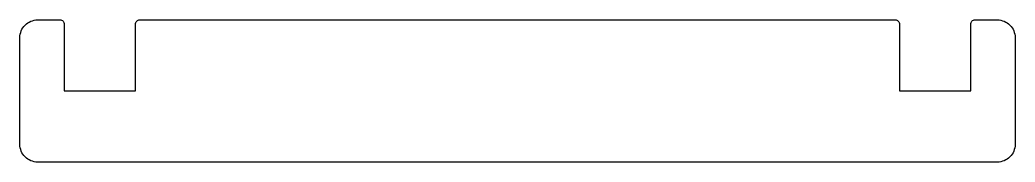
# Model space of a CAD drawing. Header units: millimetres. Extents: x -5 to 107, y -25 to -9.
import ezdxf

# ---------------------------------------------------------------- set-up
doc = ezdxf.new("R2010")
doc.units = ezdxf.units.MM
doc.layers.get('0').update_dxf_attribs({"linetype": 'CONTINUOUS'})

msp = doc.modelspace()

# ---------------------------------------------------------------- linework, layer by layer
msp.add_lwpolyline([(8, -9.5, -0.414214), (8.5, -9), (93.5, -9, -0.414214), (94, -9.5), (94, -17), (102, -17), (102, -9.5, -0.414214), (102.5, -9), (105, -9, -0.414214), (107, -11), (107, -23, -0.414214), (105, -25), (-3, -25, -0.414214), (-5, -23), (-5, -11, -0.414214), (-3, -9), (-0.5, -9, -0.414214), (0, -9.5), (0, -17), (8, -17)], format="xyb", close=True)

doc.saveas('drawing.dxf')
